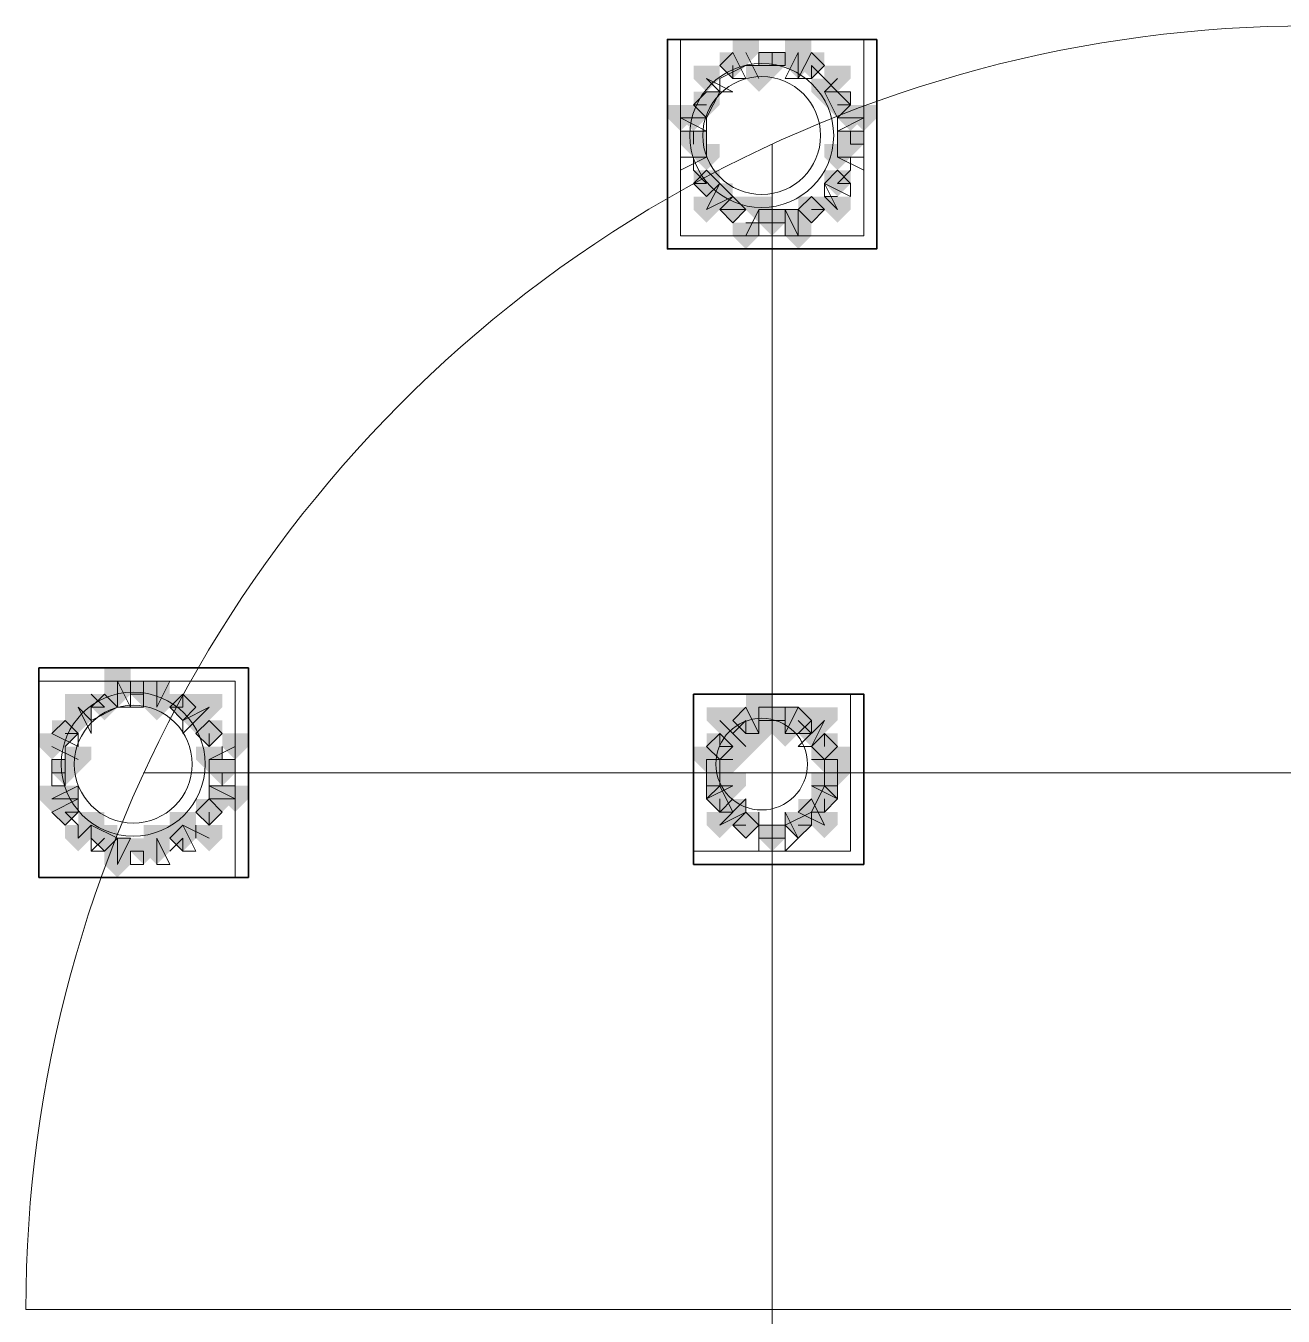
# Model space of a CAD drawing. Header units: millimetres. Extents: x 2315 to 4619, y 1334 to 1897.
# Drawn here: x 4180.04 to 4185.9, y 1541.67 to 1547.68 of the extents above; entities that cross this region are included whole.
import ezdxf

# ---------------------------------------------------------------- set-up
doc = ezdxf.new("R2010")
doc.units = ezdxf.units.MM
for name, color, linetype, true_color in [('PDF_10', 7, 'Continuous', 0x00b85c), ('PDF_AXIS', 7, 'Continuous', 0x00b85c), ('PDF_柱构件', 7, 'Continuous', 0x00b85c), ('PDF_转运站初步方案', 7, 'Continuous', 0x00b85c)]:
    doc.layers.add(name, color=color, linetype=linetype, true_color=true_color)
doc.layers.add('PDF_中心线层', color=1, linetype='Continuous')
doc.layers.add('PDF_粗实线层', color=7, linetype='Continuous')

msp = doc.modelspace()

# ---------------------------------------------------------------- hatches: boundary and pattern name
at = {"layer": 'PDF_10', "transparency": 33554559}
for points in [[(4183.3335, 1547.5601), (4183.2724, 1547.5601), (4183.2724, 1547.499), (4183.3335, 1547.4379), (4183.3945, 1547.499), (4183.3945, 1547.5601)], [(4183.3335, 1547.5601), (4183.2724, 1547.5601), (4183.2724, 1547.499), (4183.3335, 1547.4379), (4183.3945, 1547.499), (4183.3945, 1547.5601)], [(4183.5167, 1547.5601), (4183.4556, 1547.5601), (4183.4556, 1547.499), (4183.5167, 1547.4379), (4183.5778, 1547.499), (4183.5778, 1547.5601)], [(4183.5167, 1547.5601), (4183.4556, 1547.5601), (4183.4556, 1547.499), (4183.5167, 1547.4379), (4183.5778, 1547.499), (4183.5778, 1547.5601)], [(4183.7, 1547.5601), (4183.6389, 1547.5601), (4183.6389, 1547.499), (4183.7, 1547.4379), (4183.761, 1547.499), (4183.761, 1547.5601)], [(4183.7, 1547.5601), (4183.6389, 1547.5601), (4183.6389, 1547.499), (4183.7, 1547.4379), (4183.761, 1547.499), (4183.761, 1547.5601)], [(4183.2113, 1547.3768), (4183.1502, 1547.3768), (4183.1502, 1547.3157), (4183.2113, 1547.2547), (4183.2724, 1547.3157), (4183.2724, 1547.3768)], [(4183.2113, 1547.3768), (4183.1502, 1547.3768), (4183.1502, 1547.3157), (4183.2113, 1547.2547), (4183.2724, 1547.3157), (4183.2724, 1547.3768)], [(4183.8221, 1547.3768), (4183.761, 1547.3768), (4183.761, 1547.3157), (4183.8221, 1547.2547), (4183.8832, 1547.3157), (4183.8832, 1547.3768)], [(4183.8221, 1547.3768), (4183.761, 1547.3768), (4183.761, 1547.3157), (4183.8221, 1547.2547), (4183.8832, 1547.3157), (4183.8832, 1547.3768)], [(4183.1502, 1547.1936), (4183.0891, 1547.1936), (4183.0891, 1547.1325), (4183.1502, 1547.0714), (4183.2113, 1547.1325), (4183.2113, 1547.1936)], [(4183.1502, 1547.1936), (4183.0891, 1547.1936), (4183.0891, 1547.1325), (4183.1502, 1547.0714), (4183.2113, 1547.1325), (4183.2113, 1547.1936)], [(4183.1502, 1547.1936), (4183.0891, 1547.1936), (4183.0891, 1547.1325), (4183.1502, 1547.0714), (4183.2113, 1547.1325), (4183.2113, 1547.1936)], [(4183.8832, 1547.1936), (4183.8221, 1547.1936), (4183.8221, 1547.1325), (4183.8832, 1547.0714), (4183.9443, 1547.1325), (4183.9443, 1547.1936)], [(4183.8832, 1547.1936), (4183.8221, 1547.1936), (4183.8221, 1547.1325), (4183.8832, 1547.0714), (4183.9443, 1547.1325), (4183.9443, 1547.1936)], [(4183.2113, 1547.0103), (4183.1502, 1547.0103), (4183.1502, 1546.9493), (4183.2113, 1546.8882), (4183.2724, 1546.9493), (4183.2724, 1547.0103)], [(4183.2113, 1547.0103), (4183.1502, 1547.0103), (4183.1502, 1546.9493), (4183.2113, 1546.8882), (4183.2724, 1546.9493), (4183.2724, 1547.0103)], [(4183.8221, 1547.0103), (4183.761, 1547.0103), (4183.761, 1546.9493), (4183.8221, 1546.8882), (4183.8832, 1546.9493), (4183.8832, 1547.0103)], [(4183.8221, 1547.0103), (4183.761, 1547.0103), (4183.761, 1546.9493), (4183.8221, 1546.8882), (4183.8832, 1546.9493), (4183.8832, 1547.0103)], [(4183.3335, 1546.8882), (4183.2724, 1546.8882), (4183.2724, 1546.8271), (4183.3335, 1546.766), (4183.3945, 1546.8271), (4183.3945, 1546.8882)], [(4183.3335, 1546.8882), (4183.2724, 1546.8882), (4183.2724, 1546.8271), (4183.3335, 1546.766), (4183.3945, 1546.8271), (4183.3945, 1546.8882)], [(4183.3335, 1546.8882), (4183.2724, 1546.8882), (4183.2724, 1546.8271), (4183.3335, 1546.766), (4183.3945, 1546.8271), (4183.3945, 1546.8882)], [(4183.7, 1546.8882), (4183.6389, 1546.8882), (4183.6389, 1546.8271), (4183.7, 1546.766), (4183.761, 1546.8271), (4183.761, 1546.8882)], [(4183.7, 1546.8882), (4183.6389, 1546.8882), (4183.6389, 1546.8271), (4183.7, 1546.766), (4183.761, 1546.8271), (4183.761, 1546.8882)], [(4183.7, 1546.8882), (4183.6389, 1546.8882), (4183.6389, 1546.8271), (4183.7, 1546.766), (4183.761, 1546.8271), (4183.761, 1546.8882)], [(4183.5167, 1546.8271), (4183.4556, 1546.8271), (4183.4556, 1546.766), (4183.5167, 1546.7049), (4183.5778, 1546.766), (4183.5778, 1546.8271)], [(4183.5167, 1546.8271), (4183.4556, 1546.8271), (4183.4556, 1546.766), (4183.5167, 1546.7049), (4183.5778, 1546.766), (4183.5778, 1546.8271)], [(4183.5167, 1546.8271), (4183.4556, 1546.8271), (4183.4556, 1546.766), (4183.5167, 1546.7049), (4183.5778, 1546.766), (4183.5778, 1546.8271)], [(4180.5848, 1544.6282), (4180.5237, 1544.6282), (4180.5237, 1544.5671), (4180.5848, 1544.506), (4180.6459, 1544.5671), (4180.6459, 1544.6282)], [(4180.5848, 1544.6282), (4180.5237, 1544.6282), (4180.5237, 1544.5671), (4180.5848, 1544.506), (4180.6459, 1544.5671), (4180.6459, 1544.6282)], [(4180.5848, 1544.6282), (4180.5237, 1544.6282), (4180.5237, 1544.5671), (4180.5848, 1544.506), (4180.6459, 1544.5671), (4180.6459, 1544.6282)], [(4180.4016, 1544.5671), (4180.3405, 1544.5671), (4180.3405, 1544.506), (4180.4016, 1544.4449), (4180.4627, 1544.506), (4180.4627, 1544.5671)], [(4180.4016, 1544.5671), (4180.3405, 1544.5671), (4180.3405, 1544.506), (4180.4016, 1544.4449), (4180.4627, 1544.506), (4180.4627, 1544.5671)], [(4180.7681, 1544.5671), (4180.707, 1544.5671), (4180.707, 1544.506), (4180.7681, 1544.4449), (4180.8291, 1544.506), (4180.8291, 1544.5671)], [(4180.7681, 1544.5671), (4180.707, 1544.5671), (4180.707, 1544.506), (4180.7681, 1544.4449), (4180.8291, 1544.506), (4180.8291, 1544.5671)], [(4183.3945, 1544.506), (4183.3335, 1544.506), (4183.3335, 1544.4449), (4183.3945, 1544.3839), (4183.4556, 1544.4449), (4183.4556, 1544.506)], [(4183.3945, 1544.506), (4183.3335, 1544.506), (4183.3335, 1544.4449), (4183.3945, 1544.3839), (4183.4556, 1544.4449), (4183.4556, 1544.506)], [(4183.5167, 1544.506), (4183.4556, 1544.506), (4183.4556, 1544.4449), (4183.5167, 1544.3839), (4183.5778, 1544.4449), (4183.5778, 1544.506)], [(4183.5167, 1544.506), (4183.4556, 1544.506), (4183.4556, 1544.4449), (4183.5167, 1544.3839), (4183.5778, 1544.4449), (4183.5778, 1544.506)], [(4183.6389, 1544.506), (4183.5778, 1544.506), (4183.5778, 1544.4449), (4183.6389, 1544.3839), (4183.7, 1544.4449), (4183.7, 1544.506)], [(4183.6389, 1544.506), (4183.5778, 1544.506), (4183.5778, 1544.4449), (4183.6389, 1544.3839), (4183.7, 1544.4449), (4183.7, 1544.506)], [(4180.2183, 1544.4449), (4180.1572, 1544.4449), (4180.1572, 1544.3839), (4180.2183, 1544.3228), (4180.2794, 1544.3839), (4180.2794, 1544.4449)], [(4180.2183, 1544.4449), (4180.1572, 1544.4449), (4180.1572, 1544.3839), (4180.2183, 1544.3228), (4180.2794, 1544.3839), (4180.2794, 1544.4449)], [(4180.8902, 1544.4449), (4180.8291, 1544.4449), (4180.8291, 1544.3839), (4180.8902, 1544.3228), (4180.9513, 1544.3839), (4180.9513, 1544.4449)], [(4180.8902, 1544.4449), (4180.8291, 1544.4449), (4180.8291, 1544.3839), (4180.8902, 1544.3228), (4180.9513, 1544.3839), (4180.9513, 1544.4449)], [(4180.8902, 1544.4449), (4180.8291, 1544.4449), (4180.8291, 1544.3839), (4180.8902, 1544.3228), (4180.9513, 1544.3839), (4180.9513, 1544.4449)], [(4183.2724, 1544.3839), (4183.2113, 1544.3839), (4183.2113, 1544.3228), (4183.2724, 1544.2617), (4183.3335, 1544.3228), (4183.3335, 1544.3839)], [(4183.2724, 1544.3839), (4183.2113, 1544.3839), (4183.2113, 1544.3228), (4183.2724, 1544.2617), (4183.3335, 1544.3228), (4183.3335, 1544.3839)], [(4183.761, 1544.3839), (4183.7, 1544.3839), (4183.7, 1544.3228), (4183.761, 1544.2617), (4183.8221, 1544.3228), (4183.8221, 1544.3839)], [(4183.761, 1544.3839), (4183.7, 1544.3839), (4183.7, 1544.3228), (4183.761, 1544.2617), (4183.8221, 1544.3228), (4183.8221, 1544.3839)], [(4183.761, 1544.3839), (4183.7, 1544.3839), (4183.7, 1544.3228), (4183.761, 1544.2617), (4183.8221, 1544.3228), (4183.8221, 1544.3839)], [(4180.2183, 1544.2617), (4180.1572, 1544.2617), (4180.1572, 1544.2006), (4180.2183, 1544.1395), (4180.2794, 1544.2006), (4180.2794, 1544.2617)], [(4180.2183, 1544.2617), (4180.1572, 1544.2617), (4180.1572, 1544.2006), (4180.2183, 1544.1395), (4180.2794, 1544.2006), (4180.2794, 1544.2617)], [(4180.9513, 1544.2617), (4180.8902, 1544.2617), (4180.8902, 1544.2006), (4180.9513, 1544.1395), (4181.0124, 1544.2006), (4181.0124, 1544.2617)], [(4180.9513, 1544.2617), (4180.8902, 1544.2617), (4180.8902, 1544.2006), (4180.9513, 1544.1395), (4181.0124, 1544.2006), (4181.0124, 1544.2617)], [(4183.2724, 1544.2617), (4183.2113, 1544.2617), (4183.2113, 1544.2006), (4183.2724, 1544.1395), (4183.3335, 1544.2006), (4183.3335, 1544.2617)], [(4183.2724, 1544.2617), (4183.2113, 1544.2617), (4183.2113, 1544.2006), (4183.2724, 1544.1395), (4183.3335, 1544.2006), (4183.3335, 1544.2617)], [(4183.8221, 1544.2617), (4183.761, 1544.2617), (4183.761, 1544.2006), (4183.8221, 1544.1395), (4183.8832, 1544.2006), (4183.8832, 1544.2617)], [(4183.8221, 1544.2617), (4183.761, 1544.2617), (4183.761, 1544.2006), (4183.8221, 1544.1395), (4183.8832, 1544.2006), (4183.8832, 1544.2617)], [(4183.2724, 1544.1395), (4183.2113, 1544.1395), (4183.2113, 1544.0784), (4183.2724, 1544.0174), (4183.3335, 1544.0784), (4183.3335, 1544.1395)], [(4183.2724, 1544.1395), (4183.2113, 1544.1395), (4183.2113, 1544.0784), (4183.2724, 1544.0174), (4183.3335, 1544.0784), (4183.3335, 1544.1395)], [(4183.761, 1544.1395), (4183.7, 1544.1395), (4183.7, 1544.0784), (4183.761, 1544.0174), (4183.8221, 1544.0784), (4183.8221, 1544.1395)], [(4183.761, 1544.1395), (4183.7, 1544.1395), (4183.7, 1544.0784), (4183.761, 1544.0174), (4183.8221, 1544.0784), (4183.8221, 1544.1395)], [(4180.2183, 1544.0784), (4180.1572, 1544.0784), (4180.1572, 1544.0174), (4180.2183, 1543.9563), (4180.2794, 1544.0174), (4180.2794, 1544.0784)], [(4180.2183, 1544.0784), (4180.1572, 1544.0784), (4180.1572, 1544.0174), (4180.2183, 1543.9563), (4180.2794, 1544.0174), (4180.2794, 1544.0784)], [(4180.8902, 1544.0784), (4180.8291, 1544.0784), (4180.8291, 1544.0174), (4180.8902, 1543.9563), (4180.9513, 1544.0174), (4180.9513, 1544.0784)], [(4180.8902, 1544.0784), (4180.8291, 1544.0784), (4180.8291, 1544.0174), (4180.8902, 1543.9563), (4180.9513, 1544.0174), (4180.9513, 1544.0784)], [(4180.8902, 1544.0784), (4180.8291, 1544.0784), (4180.8291, 1544.0174), (4180.8902, 1543.9563), (4180.9513, 1544.0174), (4180.9513, 1544.0784)], [(4183.3945, 1544.0174), (4183.3335, 1544.0174), (4183.3335, 1543.9563), (4183.3945, 1543.8952), (4183.4556, 1543.9563), (4183.4556, 1544.0174)], [(4183.3945, 1544.0174), (4183.3335, 1544.0174), (4183.3335, 1543.9563), (4183.3945, 1543.8952), (4183.4556, 1543.9563), (4183.4556, 1544.0174)], [(4183.3945, 1544.0174), (4183.3335, 1544.0174), (4183.3335, 1543.9563), (4183.3945, 1543.8952), (4183.4556, 1543.9563), (4183.4556, 1544.0174)], [(4183.6389, 1544.0174), (4183.5778, 1544.0174), (4183.5778, 1543.9563), (4183.6389, 1543.8952), (4183.7, 1543.9563), (4183.7, 1544.0174)], [(4183.6389, 1544.0174), (4183.5778, 1544.0174), (4183.5778, 1543.9563), (4183.6389, 1543.8952), (4183.7, 1543.9563), (4183.7, 1544.0174)], [(4180.4016, 1543.9563), (4180.3405, 1543.9563), (4180.3405, 1543.8952), (4180.4016, 1543.8341), (4180.4627, 1543.8952), (4180.4627, 1543.9563)], [(4180.4016, 1543.9563), (4180.3405, 1543.9563), (4180.3405, 1543.8952), (4180.4016, 1543.8341), (4180.4627, 1543.8952), (4180.4627, 1543.9563)], [(4180.7681, 1543.9563), (4180.707, 1543.9563), (4180.707, 1543.8952), (4180.7681, 1543.8341), (4180.8291, 1543.8952), (4180.8291, 1543.9563)], [(4180.7681, 1543.9563), (4180.707, 1543.9563), (4180.707, 1543.8952), (4180.7681, 1543.8341), (4180.8291, 1543.8952), (4180.8291, 1543.9563)], [(4183.5167, 1543.9563), (4183.4556, 1543.9563), (4183.4556, 1543.8952), (4183.5167, 1543.8341), (4183.5778, 1543.8952), (4183.5778, 1543.9563)], [(4183.5167, 1543.9563), (4183.4556, 1543.9563), (4183.4556, 1543.8952), (4183.5167, 1543.8341), (4183.5778, 1543.8952), (4183.5778, 1543.9563)], [(4180.5848, 1543.8952), (4180.5237, 1543.8952), (4180.5237, 1543.8341), (4180.5848, 1543.773), (4180.6459, 1543.8341), (4180.6459, 1543.8952)], [(4180.5848, 1543.8952), (4180.5237, 1543.8952), (4180.5237, 1543.8341), (4180.5848, 1543.773), (4180.6459, 1543.8341), (4180.6459, 1543.8952)]]:
    msp.add_hatch(color=256, dxfattribs=at).paths.add_polyline_path(points)
at = {"layer": 'PDF_柱构件', "transparency": 33554559}
for points in [[(4183.3945, 1547.6211), (4183.3335, 1547.6211), (4183.3335, 1547.5601), (4183.3945, 1547.499), (4183.4556, 1547.5601), (4183.4556, 1547.6211)], [(4183.6389, 1547.6211), (4183.5778, 1547.6211), (4183.5778, 1547.5601), (4183.6389, 1547.499), (4183.7, 1547.5601), (4183.7, 1547.6211)], [(4183.6389, 1547.5601), (4183.5778, 1547.5601), (4183.5778, 1547.499), (4183.6389, 1547.4379), (4183.7, 1547.499), (4183.7, 1547.5601)], [(4183.2113, 1547.499), (4183.1502, 1547.499), (4183.1502, 1547.4379), (4183.2113, 1547.3768), (4183.2724, 1547.4379), (4183.2724, 1547.499)], [(4183.4556, 1547.499), (4183.3945, 1547.499), (4183.3945, 1547.4379), (4183.4556, 1547.3768), (4183.5167, 1547.4379), (4183.5167, 1547.499)], [(4183.8221, 1547.499), (4183.761, 1547.499), (4183.761, 1547.4379), (4183.8221, 1547.3768), (4183.8832, 1547.4379), (4183.8832, 1547.499)], [(4183.761, 1547.4379), (4183.7, 1547.4379), (4183.7, 1547.3768), (4183.761, 1547.3157), (4183.8221, 1547.3768), (4183.8221, 1547.4379)], [(4183.0891, 1547.3157), (4183.0281, 1547.3157), (4183.0281, 1547.2547), (4183.0891, 1547.1936), (4183.1502, 1547.2547), (4183.1502, 1547.3157)], [(4183.1502, 1547.3157), (4183.0891, 1547.3157), (4183.0891, 1547.2547), (4183.1502, 1547.1936), (4183.2113, 1547.2547), (4183.2113, 1547.3157)], [(4183.8832, 1547.3157), (4183.8221, 1547.3157), (4183.8221, 1547.2547), (4183.8832, 1547.1936), (4183.9443, 1547.2547), (4183.9443, 1547.3157)], [(4183.9443, 1547.3157), (4183.8832, 1547.3157), (4183.8832, 1547.2547), (4183.9443, 1547.1936), (4184.0054, 1547.2547), (4184.0054, 1547.3157)], [(4183.2113, 1547.1325), (4183.1502, 1547.1325), (4183.1502, 1547.0714), (4183.2113, 1547.0103), (4183.2724, 1547.0714), (4183.2724, 1547.1325)], [(4183.8221, 1547.1325), (4183.761, 1547.1325), (4183.761, 1547.0714), (4183.8221, 1547.0103), (4183.8832, 1547.0714), (4183.8832, 1547.1325)], [(4183.2724, 1546.9493), (4183.2113, 1546.9493), (4183.2113, 1546.8882), (4183.2724, 1546.8271), (4183.3335, 1546.8882), (4183.3335, 1546.9493)], [(4183.2113, 1546.8882), (4183.1502, 1546.8882), (4183.1502, 1546.8271), (4183.2113, 1546.766), (4183.2724, 1546.8271), (4183.2724, 1546.8882)], [(4183.4556, 1546.8882), (4183.3945, 1546.8882), (4183.3945, 1546.8271), (4183.4556, 1546.766), (4183.5167, 1546.8271), (4183.5167, 1546.8882)], [(4183.8221, 1546.8882), (4183.761, 1546.8882), (4183.761, 1546.8271), (4183.8221, 1546.766), (4183.8832, 1546.8271), (4183.8832, 1546.8882)], [(4183.6389, 1546.8271), (4183.5778, 1546.8271), (4183.5778, 1546.766), (4183.6389, 1546.7049), (4183.7, 1546.766), (4183.7, 1546.8271)], [(4183.3945, 1546.766), (4183.3335, 1546.766), (4183.3335, 1546.7049), (4183.3945, 1546.6439), (4183.4556, 1546.7049), (4183.4556, 1546.766)], [(4183.6389, 1546.766), (4183.5778, 1546.766), (4183.5778, 1546.7049), (4183.6389, 1546.6439), (4183.7, 1546.7049), (4183.7, 1546.766)], [(4180.4627, 1544.6893), (4180.4016, 1544.6893), (4180.4016, 1544.6282), (4180.4627, 1544.5671), (4180.5237, 1544.6282), (4180.5237, 1544.6893)], [(4180.4627, 1544.6282), (4180.4016, 1544.6282), (4180.4016, 1544.5671), (4180.4627, 1544.506), (4180.5237, 1544.5671), (4180.5237, 1544.6282)], [(4180.6459, 1544.6282), (4180.5848, 1544.6282), (4180.5848, 1544.5671), (4180.6459, 1544.506), (4180.707, 1544.5671), (4180.707, 1544.6282)], [(4180.2794, 1544.5671), (4180.2183, 1544.5671), (4180.2183, 1544.506), (4180.2794, 1544.4449), (4180.3405, 1544.506), (4180.3405, 1544.5671)], [(4180.6459, 1544.5671), (4180.5848, 1544.5671), (4180.5848, 1544.506), (4180.6459, 1544.4449), (4180.707, 1544.506), (4180.707, 1544.5671)], [(4180.8902, 1544.5671), (4180.8291, 1544.5671), (4180.8291, 1544.506), (4180.8902, 1544.4449), (4180.9513, 1544.506), (4180.9513, 1544.5671)], [(4183.4556, 1544.5671), (4183.3945, 1544.5671), (4183.3945, 1544.506), (4183.4556, 1544.4449), (4183.5167, 1544.506), (4183.5167, 1544.5671)], [(4180.2794, 1544.506), (4180.2183, 1544.506), (4180.2183, 1544.4449), (4180.2794, 1544.3839), (4180.3405, 1544.4449), (4180.3405, 1544.506)], [(4180.8291, 1544.506), (4180.7681, 1544.506), (4180.7681, 1544.4449), (4180.8291, 1544.3839), (4180.8902, 1544.4449), (4180.8902, 1544.506)], [(4183.2724, 1544.506), (4183.2113, 1544.506), (4183.2113, 1544.4449), (4183.2724, 1544.3839), (4183.3335, 1544.4449), (4183.3335, 1544.506)], [(4183.4556, 1544.506), (4183.3945, 1544.506), (4183.3945, 1544.4449), (4183.4556, 1544.3839), (4183.5167, 1544.4449), (4183.5167, 1544.506)], [(4183.5778, 1544.506), (4183.5167, 1544.506), (4183.5167, 1544.4449), (4183.5778, 1544.3839), (4183.6389, 1544.4449), (4183.6389, 1544.506)], [(4183.761, 1544.506), (4183.7, 1544.506), (4183.7, 1544.4449), (4183.761, 1544.3839), (4183.8221, 1544.4449), (4183.8221, 1544.506)], [(4183.3335, 1544.4449), (4183.2724, 1544.4449), (4183.2724, 1544.3839), (4183.3335, 1544.3228), (4183.3945, 1544.3839), (4183.3945, 1544.4449)], [(4183.4556, 1544.4449), (4183.3945, 1544.4449), (4183.3945, 1544.3839), (4183.4556, 1544.3228), (4183.5167, 1544.3839), (4183.5167, 1544.4449)], [(4183.5778, 1544.4449), (4183.5167, 1544.4449), (4183.5167, 1544.3839), (4183.5778, 1544.3228), (4183.6389, 1544.3839), (4183.6389, 1544.4449)], [(4183.7, 1544.4449), (4183.6389, 1544.4449), (4183.6389, 1544.3839), (4183.7, 1544.3228), (4183.761, 1544.3839), (4183.761, 1544.4449)], [(4180.1572, 1544.3839), (4180.0962, 1544.3839), (4180.0962, 1544.3228), (4180.1572, 1544.2617), (4180.2183, 1544.3228), (4180.2183, 1544.3839)], [(4181.0124, 1544.3839), (4180.9513, 1544.3839), (4180.9513, 1544.3228), (4181.0124, 1544.2617), (4181.0735, 1544.3228), (4181.0735, 1544.3839)], [(4183.3945, 1544.3839), (4183.3335, 1544.3839), (4183.3335, 1544.3228), (4183.3945, 1544.2617), (4183.4556, 1544.3228), (4183.4556, 1544.3839)], [(4180.2794, 1544.3228), (4180.2183, 1544.3228), (4180.2183, 1544.2617), (4180.2794, 1544.2006), (4180.3405, 1544.2617), (4180.3405, 1544.3228)], [(4180.8902, 1544.3228), (4180.8291, 1544.3228), (4180.8291, 1544.2617), (4180.8902, 1544.2006), (4180.9513, 1544.2617), (4180.9513, 1544.3228)], [(4183.2113, 1544.3228), (4183.1502, 1544.3228), (4183.1502, 1544.2617), (4183.2113, 1544.2006), (4183.2724, 1544.2617), (4183.2724, 1544.3228)], [(4183.2724, 1544.3228), (4183.2113, 1544.3228), (4183.2113, 1544.2617), (4183.2724, 1544.2006), (4183.3335, 1544.2617), (4183.3335, 1544.3228)], [(4183.3335, 1544.3228), (4183.2724, 1544.3228), (4183.2724, 1544.2617), (4183.3335, 1544.2006), (4183.3945, 1544.2617), (4183.3945, 1544.3228)], [(4183.761, 1544.3228), (4183.7, 1544.3228), (4183.7, 1544.2617), (4183.761, 1544.2006), (4183.8221, 1544.2617), (4183.8221, 1544.3228)], [(4183.8221, 1544.3228), (4183.761, 1544.3228), (4183.761, 1544.2617), (4183.8221, 1544.2006), (4183.8832, 1544.2617), (4183.8832, 1544.3228)], [(4183.2724, 1544.2006), (4183.2113, 1544.2006), (4183.2113, 1544.1395), (4183.2724, 1544.0784), (4183.3335, 1544.1395), (4183.3335, 1544.2006)], [(4183.3335, 1544.2006), (4183.2724, 1544.2006), (4183.2724, 1544.1395), (4183.3335, 1544.0784), (4183.3945, 1544.1395), (4183.3945, 1544.2006)], [(4183.761, 1544.2006), (4183.7, 1544.2006), (4183.7, 1544.1395), (4183.761, 1544.0784), (4183.8221, 1544.1395), (4183.8221, 1544.2006)], [(4180.1572, 1544.1395), (4180.0962, 1544.1395), (4180.0962, 1544.0784), (4180.1572, 1544.0174), (4180.2183, 1544.0784), (4180.2183, 1544.1395)], [(4180.2183, 1544.1395), (4180.1572, 1544.1395), (4180.1572, 1544.0784), (4180.2183, 1544.0174), (4180.2794, 1544.0784), (4180.2794, 1544.1395)], [(4180.9513, 1544.1395), (4180.8902, 1544.1395), (4180.8902, 1544.0784), (4180.9513, 1544.0174), (4181.0124, 1544.0784), (4181.0124, 1544.1395)], [(4181.0124, 1544.1395), (4180.9513, 1544.1395), (4180.9513, 1544.0784), (4181.0124, 1544.0174), (4181.0735, 1544.0784), (4181.0735, 1544.1395)], [(4183.3335, 1544.0784), (4183.2724, 1544.0784), (4183.2724, 1544.0174), (4183.3335, 1543.9563), (4183.3945, 1544.0174), (4183.3945, 1544.0784)], [(4183.7, 1544.0784), (4183.6389, 1544.0784), (4183.6389, 1544.0174), (4183.7, 1543.9563), (4183.761, 1544.0174), (4183.761, 1544.0784)], [(4180.3405, 1544.0174), (4180.2794, 1544.0174), (4180.2794, 1543.9563), (4180.3405, 1543.8952), (4180.4016, 1543.9563), (4180.4016, 1544.0174)], [(4180.7681, 1544.0174), (4180.707, 1544.0174), (4180.707, 1543.9563), (4180.7681, 1543.8952), (4180.8291, 1543.9563), (4180.8291, 1544.0174)], [(4183.2724, 1544.0174), (4183.2113, 1544.0174), (4183.2113, 1543.9563), (4183.2724, 1543.8952), (4183.3335, 1543.9563), (4183.3335, 1544.0174)], [(4183.761, 1544.0174), (4183.7, 1544.0174), (4183.7, 1543.9563), (4183.761, 1543.8952), (4183.8221, 1543.9563), (4183.8221, 1544.0174)], [(4180.2794, 1543.9563), (4180.2183, 1543.9563), (4180.2183, 1543.8952), (4180.2794, 1543.8341), (4180.3405, 1543.8952), (4180.3405, 1543.9563)], [(4180.6459, 1543.9563), (4180.5848, 1543.9563), (4180.5848, 1543.8952), (4180.6459, 1543.8341), (4180.707, 1543.8952), (4180.707, 1543.9563)], [(4180.8902, 1543.9563), (4180.8291, 1543.9563), (4180.8291, 1543.8952), (4180.8902, 1543.8341), (4180.9513, 1543.8952), (4180.9513, 1543.9563)], [(4180.4627, 1543.8952), (4180.4016, 1543.8952), (4180.4016, 1543.8341), (4180.4627, 1543.773), (4180.5237, 1543.8341), (4180.5237, 1543.8952)], [(4180.6459, 1543.8952), (4180.5848, 1543.8952), (4180.5848, 1543.8341), (4180.6459, 1543.773), (4180.707, 1543.8341), (4180.707, 1543.8952)], [(4180.4627, 1543.8341), (4180.4016, 1543.8341), (4180.4016, 1543.773), (4180.4627, 1543.712), (4180.5237, 1543.773), (4180.5237, 1543.8341)]]:
    msp.add_hatch(color=256, dxfattribs=at).paths.add_polyline_path(points)
at = {"layer": 'PDF_转运站初步方案', "transparency": 33554559}
for points in [[(4183.3335, 1547.5601), (4183.2724, 1547.5601), (4183.2724, 1547.499), (4183.3335, 1547.4379), (4183.3945, 1547.499), (4183.3945, 1547.5601)], [(4183.3335, 1547.5601), (4183.2724, 1547.5601), (4183.2724, 1547.499), (4183.3335, 1547.4379), (4183.3945, 1547.499), (4183.3945, 1547.5601)], [(4183.5167, 1547.5601), (4183.4556, 1547.5601), (4183.4556, 1547.499), (4183.5167, 1547.4379), (4183.5778, 1547.499), (4183.5778, 1547.5601)], [(4183.5167, 1547.5601), (4183.4556, 1547.5601), (4183.4556, 1547.499), (4183.5167, 1547.4379), (4183.5778, 1547.499), (4183.5778, 1547.5601)], [(4183.7, 1547.5601), (4183.6389, 1547.5601), (4183.6389, 1547.499), (4183.7, 1547.4379), (4183.761, 1547.499), (4183.761, 1547.5601)], [(4183.7, 1547.5601), (4183.6389, 1547.5601), (4183.6389, 1547.499), (4183.7, 1547.4379), (4183.761, 1547.499), (4183.761, 1547.5601)], [(4183.2113, 1547.3768), (4183.1502, 1547.3768), (4183.1502, 1547.3157), (4183.2113, 1547.2547), (4183.2724, 1547.3157), (4183.2724, 1547.3768)], [(4183.2113, 1547.3768), (4183.1502, 1547.3768), (4183.1502, 1547.3157), (4183.2113, 1547.2547), (4183.2724, 1547.3157), (4183.2724, 1547.3768)], [(4183.8221, 1547.3768), (4183.761, 1547.3768), (4183.761, 1547.3157), (4183.8221, 1547.2547), (4183.8832, 1547.3157), (4183.8832, 1547.3768)], [(4183.8221, 1547.3768), (4183.761, 1547.3768), (4183.761, 1547.3157), (4183.8221, 1547.2547), (4183.8832, 1547.3157), (4183.8832, 1547.3768)], [(4183.1502, 1547.1936), (4183.0891, 1547.1936), (4183.0891, 1547.1325), (4183.1502, 1547.0714), (4183.2113, 1547.1325), (4183.2113, 1547.1936)], [(4183.1502, 1547.1936), (4183.0891, 1547.1936), (4183.0891, 1547.1325), (4183.1502, 1547.0714), (4183.2113, 1547.1325), (4183.2113, 1547.1936)], [(4183.8832, 1547.1936), (4183.8221, 1547.1936), (4183.8221, 1547.1325), (4183.8832, 1547.0714), (4183.9443, 1547.1325), (4183.9443, 1547.1936)], [(4183.8832, 1547.1936), (4183.8221, 1547.1936), (4183.8221, 1547.1325), (4183.8832, 1547.0714), (4183.9443, 1547.1325), (4183.9443, 1547.1936)], [(4183.2113, 1547.0103), (4183.1502, 1547.0103), (4183.1502, 1546.9493), (4183.2113, 1546.8882), (4183.2724, 1546.9493), (4183.2724, 1547.0103)], [(4183.2113, 1547.0103), (4183.1502, 1547.0103), (4183.1502, 1546.9493), (4183.2113, 1546.8882), (4183.2724, 1546.9493), (4183.2724, 1547.0103)], [(4183.8221, 1547.0103), (4183.761, 1547.0103), (4183.761, 1546.9493), (4183.8221, 1546.8882), (4183.8832, 1546.9493), (4183.8832, 1547.0103)], [(4183.8221, 1547.0103), (4183.761, 1547.0103), (4183.761, 1546.9493), (4183.8221, 1546.8882), (4183.8832, 1546.9493), (4183.8832, 1547.0103)], [(4183.3335, 1546.8882), (4183.2724, 1546.8882), (4183.2724, 1546.8271), (4183.3335, 1546.766), (4183.3945, 1546.8271), (4183.3945, 1546.8882)], [(4183.3335, 1546.8882), (4183.2724, 1546.8882), (4183.2724, 1546.8271), (4183.3335, 1546.766), (4183.3945, 1546.8271), (4183.3945, 1546.8882)], [(4183.7, 1546.8882), (4183.6389, 1546.8882), (4183.6389, 1546.8271), (4183.7, 1546.766), (4183.761, 1546.8271), (4183.761, 1546.8882)], [(4183.7, 1546.8882), (4183.6389, 1546.8882), (4183.6389, 1546.8271), (4183.7, 1546.766), (4183.761, 1546.8271), (4183.761, 1546.8882)], [(4183.5167, 1546.8271), (4183.4556, 1546.8271), (4183.4556, 1546.766), (4183.5167, 1546.7049), (4183.5778, 1546.766), (4183.5778, 1546.8271)], [(4183.5167, 1546.8271), (4183.4556, 1546.8271), (4183.4556, 1546.766), (4183.5167, 1546.7049), (4183.5778, 1546.766), (4183.5778, 1546.8271)], [(4180.5848, 1544.6282), (4180.5237, 1544.6282), (4180.5237, 1544.5671), (4180.5848, 1544.506), (4180.6459, 1544.5671), (4180.6459, 1544.6282)], [(4180.5848, 1544.6282), (4180.5237, 1544.6282), (4180.5237, 1544.5671), (4180.5848, 1544.506), (4180.6459, 1544.5671), (4180.6459, 1544.6282)], [(4180.4016, 1544.5671), (4180.3405, 1544.5671), (4180.3405, 1544.506), (4180.4016, 1544.4449), (4180.4627, 1544.506), (4180.4627, 1544.5671)], [(4180.4016, 1544.5671), (4180.3405, 1544.5671), (4180.3405, 1544.506), (4180.4016, 1544.4449), (4180.4627, 1544.506), (4180.4627, 1544.5671)], [(4180.7681, 1544.5671), (4180.707, 1544.5671), (4180.707, 1544.506), (4180.7681, 1544.4449), (4180.8291, 1544.506), (4180.8291, 1544.5671)], [(4180.7681, 1544.5671), (4180.707, 1544.5671), (4180.707, 1544.506), (4180.7681, 1544.4449), (4180.8291, 1544.506), (4180.8291, 1544.5671)], [(4183.3945, 1544.506), (4183.3335, 1544.506), (4183.3335, 1544.4449), (4183.3945, 1544.3839), (4183.4556, 1544.4449), (4183.4556, 1544.506)], [(4183.3945, 1544.506), (4183.3335, 1544.506), (4183.3335, 1544.4449), (4183.3945, 1544.3839), (4183.4556, 1544.4449), (4183.4556, 1544.506)], [(4183.5167, 1544.506), (4183.4556, 1544.506), (4183.4556, 1544.4449), (4183.5167, 1544.3839), (4183.5778, 1544.4449), (4183.5778, 1544.506)], [(4183.5167, 1544.506), (4183.4556, 1544.506), (4183.4556, 1544.4449), (4183.5167, 1544.3839), (4183.5778, 1544.4449), (4183.5778, 1544.506)], [(4183.6389, 1544.506), (4183.5778, 1544.506), (4183.5778, 1544.4449), (4183.6389, 1544.3839), (4183.7, 1544.4449), (4183.7, 1544.506)], [(4183.6389, 1544.506), (4183.5778, 1544.506), (4183.5778, 1544.4449), (4183.6389, 1544.3839), (4183.7, 1544.4449), (4183.7, 1544.506)], [(4180.2183, 1544.4449), (4180.1572, 1544.4449), (4180.1572, 1544.3839), (4180.2183, 1544.3228), (4180.2794, 1544.3839), (4180.2794, 1544.4449)], [(4180.2183, 1544.4449), (4180.1572, 1544.4449), (4180.1572, 1544.3839), (4180.2183, 1544.3228), (4180.2794, 1544.3839), (4180.2794, 1544.4449)], [(4180.8902, 1544.4449), (4180.8291, 1544.4449), (4180.8291, 1544.3839), (4180.8902, 1544.3228), (4180.9513, 1544.3839), (4180.9513, 1544.4449)], [(4180.8902, 1544.4449), (4180.8291, 1544.4449), (4180.8291, 1544.3839), (4180.8902, 1544.3228), (4180.9513, 1544.3839), (4180.9513, 1544.4449)], [(4183.2724, 1544.3839), (4183.2113, 1544.3839), (4183.2113, 1544.3228), (4183.2724, 1544.2617), (4183.3335, 1544.3228), (4183.3335, 1544.3839)], [(4183.2724, 1544.3839), (4183.2113, 1544.3839), (4183.2113, 1544.3228), (4183.2724, 1544.2617), (4183.3335, 1544.3228), (4183.3335, 1544.3839)], [(4183.761, 1544.3839), (4183.7, 1544.3839), (4183.7, 1544.3228), (4183.761, 1544.2617), (4183.8221, 1544.3228), (4183.8221, 1544.3839)], [(4183.761, 1544.3839), (4183.7, 1544.3839), (4183.7, 1544.3228), (4183.761, 1544.2617), (4183.8221, 1544.3228), (4183.8221, 1544.3839)], [(4180.2183, 1544.2617), (4180.1572, 1544.2617), (4180.1572, 1544.2006), (4180.2183, 1544.1395), (4180.2794, 1544.2006), (4180.2794, 1544.2617)], [(4180.2183, 1544.2617), (4180.1572, 1544.2617), (4180.1572, 1544.2006), (4180.2183, 1544.1395), (4180.2794, 1544.2006), (4180.2794, 1544.2617)], [(4180.9513, 1544.2617), (4180.8902, 1544.2617), (4180.8902, 1544.2006), (4180.9513, 1544.1395), (4181.0124, 1544.2006), (4181.0124, 1544.2617)], [(4180.9513, 1544.2617), (4180.8902, 1544.2617), (4180.8902, 1544.2006), (4180.9513, 1544.1395), (4181.0124, 1544.2006), (4181.0124, 1544.2617)], [(4183.2724, 1544.2617), (4183.2113, 1544.2617), (4183.2113, 1544.2006), (4183.2724, 1544.1395), (4183.3335, 1544.2006), (4183.3335, 1544.2617)], [(4183.2724, 1544.2617), (4183.2113, 1544.2617), (4183.2113, 1544.2006), (4183.2724, 1544.1395), (4183.3335, 1544.2006), (4183.3335, 1544.2617)], [(4183.8221, 1544.2617), (4183.761, 1544.2617), (4183.761, 1544.2006), (4183.8221, 1544.1395), (4183.8832, 1544.2006), (4183.8832, 1544.2617)], [(4183.8221, 1544.2617), (4183.761, 1544.2617), (4183.761, 1544.2006), (4183.8221, 1544.1395), (4183.8832, 1544.2006), (4183.8832, 1544.2617)], [(4183.2724, 1544.1395), (4183.2113, 1544.1395), (4183.2113, 1544.0784), (4183.2724, 1544.0174), (4183.3335, 1544.0784), (4183.3335, 1544.1395)], [(4183.2724, 1544.1395), (4183.2113, 1544.1395), (4183.2113, 1544.0784), (4183.2724, 1544.0174), (4183.3335, 1544.0784), (4183.3335, 1544.1395)], [(4183.761, 1544.1395), (4183.7, 1544.1395), (4183.7, 1544.0784), (4183.761, 1544.0174), (4183.8221, 1544.0784), (4183.8221, 1544.1395)], [(4183.761, 1544.1395), (4183.7, 1544.1395), (4183.7, 1544.0784), (4183.761, 1544.0174), (4183.8221, 1544.0784), (4183.8221, 1544.1395)], [(4180.2183, 1544.0784), (4180.1572, 1544.0784), (4180.1572, 1544.0174), (4180.2183, 1543.9563), (4180.2794, 1544.0174), (4180.2794, 1544.0784)], [(4180.2183, 1544.0784), (4180.1572, 1544.0784), (4180.1572, 1544.0174), (4180.2183, 1543.9563), (4180.2794, 1544.0174), (4180.2794, 1544.0784)], [(4180.8902, 1544.0784), (4180.8291, 1544.0784), (4180.8291, 1544.0174), (4180.8902, 1543.9563), (4180.9513, 1544.0174), (4180.9513, 1544.0784)], [(4180.8902, 1544.0784), (4180.8291, 1544.0784), (4180.8291, 1544.0174), (4180.8902, 1543.9563), (4180.9513, 1544.0174), (4180.9513, 1544.0784)], [(4183.3945, 1544.0174), (4183.3335, 1544.0174), (4183.3335, 1543.9563), (4183.3945, 1543.8952), (4183.4556, 1543.9563), (4183.4556, 1544.0174)], [(4183.3945, 1544.0174), (4183.3335, 1544.0174), (4183.3335, 1543.9563), (4183.3945, 1543.8952), (4183.4556, 1543.9563), (4183.4556, 1544.0174)], [(4183.6389, 1544.0174), (4183.5778, 1544.0174), (4183.5778, 1543.9563), (4183.6389, 1543.8952), (4183.7, 1543.9563), (4183.7, 1544.0174)], [(4183.6389, 1544.0174), (4183.5778, 1544.0174), (4183.5778, 1543.9563), (4183.6389, 1543.8952), (4183.7, 1543.9563), (4183.7, 1544.0174)], [(4180.4016, 1543.9563), (4180.3405, 1543.9563), (4180.3405, 1543.8952), (4180.4016, 1543.8341), (4180.4627, 1543.8952), (4180.4627, 1543.9563)], [(4180.4016, 1543.9563), (4180.3405, 1543.9563), (4180.3405, 1543.8952), (4180.4016, 1543.8341), (4180.4627, 1543.8952), (4180.4627, 1543.9563)], [(4180.7681, 1543.9563), (4180.707, 1543.9563), (4180.707, 1543.8952), (4180.7681, 1543.8341), (4180.8291, 1543.8952), (4180.8291, 1543.9563)], [(4180.7681, 1543.9563), (4180.707, 1543.9563), (4180.707, 1543.8952), (4180.7681, 1543.8341), (4180.8291, 1543.8952), (4180.8291, 1543.9563)], [(4183.5167, 1543.9563), (4183.4556, 1543.9563), (4183.4556, 1543.8952), (4183.5167, 1543.8341), (4183.5778, 1543.8952), (4183.5778, 1543.9563)], [(4183.5167, 1543.9563), (4183.4556, 1543.9563), (4183.4556, 1543.8952), (4183.5167, 1543.8341), (4183.5778, 1543.8952), (4183.5778, 1543.9563)], [(4180.5848, 1543.8952), (4180.5237, 1543.8952), (4180.5237, 1543.8341), (4180.5848, 1543.773), (4180.6459, 1543.8341), (4180.6459, 1543.8952)], [(4180.5848, 1543.8952), (4180.5237, 1543.8952), (4180.5237, 1543.8341), (4180.5848, 1543.773), (4180.6459, 1543.8341), (4180.6459, 1543.8952)]]:
    msp.add_hatch(color=256, dxfattribs=at).paths.add_polyline_path(points)

# ---------------------------------------------------------------- linework, layer by layer
at = {"layer": 'PDF_10', "lineweight": 18}
for points in [[(4183.5167, 1547.499), (4183.5167, 1547.5601)], [(4183.3945, 1547.499), (4183.2724, 1547.4379)], [(4183.3335, 1547.4379), (4183.3335, 1547.499)], [(4183.5778, 1547.499), (4183.4556, 1547.499)], [(4183.761, 1547.4379), (4183.7, 1547.499), (4183.7, 1547.4379)], [(4183.2113, 1547.3768), (4183.1502, 1547.3157), (4183.2113, 1547.3157)], [(4183.8221, 1547.3157), (4183.8832, 1547.3157), (4183.8221, 1547.3768)], [(4183.1502, 1547.1936), (4183.1502, 1547.1325)], [(4183.9443, 1547.1325), (4183.8832, 1547.1325), (4183.8832, 1547.1936)], [(4183.1502, 1547.0103), (4183.2113, 1546.9493), (4183.1502, 1546.9493)], [(4183.8832, 1546.9493), (4183.8221, 1546.9493), (4183.8832, 1547.0103)], [(4183.2724, 1546.8271), (4183.3945, 1546.8271)], [(4183.7, 1546.8271), (4183.761, 1546.8271)], [(4183.4556, 1546.766), (4183.5778, 1546.766)], [(4180.3405, 1544.506), (4180.4016, 1544.506), (4180.3405, 1544.5671)], [(4180.5237, 1544.5671), (4180.5848, 1544.5671)], [(4180.707, 1544.506), (4180.7681, 1544.506), (4180.7681, 1544.5671)], [(4183.5167, 1544.4449), (4183.5167, 1544.506)], [(4183.3335, 1544.3839), (4183.3945, 1544.4449), (4183.3945, 1544.3839)], [(4183.4556, 1544.4449), (4183.5778, 1544.4449)], [(4183.6389, 1544.4449), (4183.7, 1544.3839)], [(4183.6389, 1544.3839), (4183.7, 1544.4449)], [(4180.2183, 1544.3228), (4180.2794, 1544.3839), (4180.2183, 1544.3839)], [(4180.8902, 1544.3839), (4180.8902, 1544.3228)], [(4183.3335, 1544.3228), (4183.2724, 1544.3228), (4183.2724, 1544.3839)], [(4183.761, 1544.3839), (4183.761, 1544.3228)], [(4180.2183, 1544.1395), (4180.2183, 1544.2006), (4180.1572, 1544.2006)], [(4180.8902, 1544.2006), (4180.9513, 1544.2006), (4180.9513, 1544.1395)], [(4183.2724, 1544.1395), (4183.2724, 1544.2006), (4183.2113, 1544.2006)], [(4183.761, 1544.2006), (4183.8221, 1544.2006), (4183.8221, 1544.1395)], [(4183.3335, 1544.0784), (4183.2724, 1544.0174), (4183.2724, 1544.0784)], [(4183.761, 1544.0174), (4183.761, 1544.0784), (4183.761, 1544.0174)], [(4180.2794, 1543.9563), (4180.2183, 1544.0174), (4180.2794, 1544.0174)], [(4180.8902, 1544.0174), (4180.8902, 1543.9563)], [(4183.3945, 1543.9563), (4183.3335, 1543.9563)], [(4183.5167, 1543.9563), (4183.5167, 1543.8952)], [(4183.7, 1543.9563), (4183.6389, 1543.9563), (4183.7, 1543.9563)], [(4180.4016, 1543.8341), (4180.3405, 1543.8952)], [(4180.4016, 1543.8952), (4180.3405, 1543.8341)], [(4180.7681, 1543.8341), (4180.7681, 1543.8952), (4180.707, 1543.8341)], [(4183.5778, 1543.8952), (4183.4556, 1543.8952)], [(4180.5848, 1543.773), (4180.5848, 1543.8341), (4180.5237, 1543.8341)]]:
    msp.add_lwpolyline(points, dxfattribs=at)
at = {"layer": 'PDF_AXIS', "lineweight": 18}
for points in [[(4183.9443, 1547.6211), (4183.9443, 1546.7049), (4183.0891, 1546.7049), (4183.0891, 1547.6211)], [(4180.0962, 1544.6282), (4180.0962, 1543.712), (4181.0124, 1543.712), (4181.0124, 1544.6282)], [(4183.1502, 1544.5671), (4183.1502, 1543.8341), (4183.8832, 1543.8341), (4183.8832, 1544.5671)]]:
    msp.add_lwpolyline(points, close=True, dxfattribs=at)
at = {"layer": 'PDF_中心线层', "color": 112, "lineweight": 18, "true_color": 0x00b85c}
for points in [[(4183.5167, 1547.1325), (4183.5167, 1536.2601)], [(4191.4573, 1544.2006), (4180.5848, 1544.2006)], [(4180.0351, 1541.6963), (4192.007, 1541.6963), (4180.0351, 1541.6963)]]:
    msp.add_lwpolyline(points, dxfattribs=at)
msp.add_arc((4186.0289, 1541.6905), 5.9938, 60.13055, 179.94514, dxfattribs=at)
at = {"layer": 'PDF_柱构件', "lineweight": 18}
for points in [[(4183.3945, 1547.4379), (4183.3335, 1547.4379), (4183.2724, 1547.499), (4183.3335, 1547.5601)], [(4183.3945, 1547.5601), (4183.4556, 1547.4379)], [(4183.5778, 1547.499), (4183.4556, 1547.499), (4183.4556, 1547.5601), (4183.5778, 1547.5601)], [(4183.6389, 1547.5601), (4183.6389, 1547.4379), (4183.5778, 1547.4379)], [(4183.7, 1547.4379), (4183.6389, 1547.4379), (4183.7, 1547.5601), (4183.761, 1547.499)], [(4183.2113, 1547.4379), (4183.3335, 1547.3768), (4183.2724, 1547.3768)], [(4183.8221, 1547.4379), (4183.761, 1547.3768)], [(4183.2724, 1547.3768), (4183.2113, 1547.2547), (4183.1502, 1547.3157), (4183.2113, 1547.3768)], [(4183.8221, 1547.2547), (4183.761, 1547.3768), (4183.8832, 1547.3768), (4183.8832, 1547.3157)], [(4183.0891, 1547.2547), (4183.2113, 1547.2547), (4183.2113, 1547.1936)], [(4183.9443, 1547.2547), (4183.8221, 1547.1936), (4183.8221, 1547.2547)], [(4183.2113, 1547.1936), (4183.2113, 1547.0714), (4183.0891, 1547.0714), (4183.0891, 1547.1936)], [(4183.8221, 1547.0714), (4183.8221, 1547.1936), (4183.9443, 1547.1936), (4183.9443, 1547.0714)], [(4183.0891, 1547.0714), (4183.2113, 1547.0714), (4183.0891, 1547.0103)], [(4183.9443, 1547.0103), (4183.8221, 1547.0714), (4183.9443, 1547.0714)], [(4183.2113, 1547.0103), (4183.2724, 1546.9493), (4183.2113, 1546.8882), (4183.1502, 1546.9493)], [(4183.761, 1546.9493), (4183.8221, 1547.0103), (4183.8832, 1546.9493), (4183.8832, 1546.8882)], [(4183.2113, 1546.8271), (4183.2724, 1546.9493), (4183.3335, 1546.8882)], [(4183.8221, 1546.8271), (4183.761, 1546.8882), (4183.761, 1546.9493)], [(4183.3335, 1546.8882), (4183.3945, 1546.8271), (4183.3335, 1546.766), (4183.2724, 1546.8271)], [(4183.6389, 1546.8271), (4183.7, 1546.8882), (4183.761, 1546.8271), (4183.7, 1546.766)], [(4183.3945, 1546.7049), (4183.4556, 1546.8271)], [(4183.4556, 1546.8271), (4183.5778, 1546.8271), (4183.5778, 1546.7049), (4183.4556, 1546.7049)], [(4183.6389, 1546.7049), (4183.5778, 1546.8271), (4183.6389, 1546.8271)], [(4180.4627, 1544.6282), (4180.4627, 1544.506), (4180.5237, 1544.506)], [(4180.5237, 1544.506), (4180.5848, 1544.506), (4180.5848, 1544.6282), (4180.5237, 1544.6282)], [(4180.6459, 1544.6282), (4180.6459, 1544.506), (4180.707, 1544.6282)], [(4180.3405, 1544.4449), (4180.4627, 1544.506), (4180.4016, 1544.5671), (4180.3405, 1544.506)], [(4180.707, 1544.506), (4180.7681, 1544.4449), (4180.8291, 1544.506), (4180.7681, 1544.5671)], [(4180.2794, 1544.506), (4180.3405, 1544.3839), (4180.3405, 1544.4449)], [(4180.8902, 1544.506), (4180.7681, 1544.4449), (4180.7681, 1544.3839)], [(4183.3945, 1544.3839), (4183.4556, 1544.3839), (4183.3945, 1544.506), (4183.3335, 1544.4449)], [(4183.4556, 1544.506), (4183.4556, 1544.3839)], [(4183.4556, 1544.4449), (4183.5778, 1544.4449), (4183.5778, 1544.506), (4183.4556, 1544.506)], [(4183.5778, 1544.506), (4183.5778, 1544.3839), (4183.6389, 1544.506)], [(4183.5778, 1544.3839), (4183.7, 1544.3839), (4183.7, 1544.4449), (4183.6389, 1544.506)], [(4180.2794, 1544.3228), (4180.2794, 1544.3839), (4180.2183, 1544.4449), (4180.1572, 1544.3839)], [(4180.8291, 1544.3839), (4180.8902, 1544.3228), (4180.9513, 1544.3839), (4180.8902, 1544.4449)], [(4183.2724, 1544.4449), (4183.3945, 1544.3228)], [(4183.761, 1544.4449), (4183.6389, 1544.3228), (4183.7, 1544.3228)], [(4183.2724, 1544.2617), (4183.3335, 1544.3228), (4183.2724, 1544.3839), (4183.2113, 1544.3228)], [(4183.7, 1544.3228), (4183.761, 1544.2617), (4183.8221, 1544.3228), (4183.761, 1544.3839)], [(4180.1572, 1544.3228), (4180.2794, 1544.2617)], [(4181.0124, 1544.3228), (4180.8902, 1544.2617)], [(4180.2183, 1544.1395), (4180.2183, 1544.2617), (4180.1572, 1544.2617), (4180.1572, 1544.1395)], [(4180.8902, 1544.2617), (4180.8902, 1544.1395), (4181.0124, 1544.1395), (4181.0124, 1544.2617)], [(4183.2113, 1544.2617), (4183.3335, 1544.2617)], [(4183.2724, 1544.1395), (4183.2724, 1544.2617), (4183.2113, 1544.2617), (4183.2113, 1544.1395)], [(4183.8221, 1544.2617), (4183.7, 1544.2617), (4183.761, 1544.2617)], [(4183.761, 1544.2617), (4183.761, 1544.1395), (4183.8221, 1544.1395), (4183.8221, 1544.2617)], [(4180.1572, 1544.0784), (4180.2794, 1544.0784), (4180.2794, 1544.1395)], [(4181.0124, 1544.0784), (4180.8902, 1544.1395), (4180.8902, 1544.0784)], [(4183.2113, 1544.0784), (4183.3335, 1544.1395), (4183.2113, 1544.1395)], [(4183.3335, 1544.0174), (4183.2724, 1544.1395), (4183.2113, 1544.0784), (4183.2724, 1544.0174)], [(4183.8221, 1544.1395), (4183.761, 1544.1395), (4183.7, 1544.1395), (4183.8221, 1544.0784)], [(4183.761, 1544.1395), (4183.7, 1544.0174), (4183.761, 1544.0174), (4183.8221, 1544.0784)], [(4180.2794, 1544.0174), (4180.2794, 1544.0784), (4180.1572, 1544.0174), (4180.2183, 1543.9563)], [(4180.8902, 1544.0784), (4180.8291, 1544.0174), (4180.8902, 1543.9563), (4180.9513, 1544.0174)], [(4183.2724, 1543.9563), (4183.3945, 1544.0174), (4183.3945, 1544.0784)], [(4183.761, 1543.9563), (4183.7, 1544.0784), (4183.6389, 1544.0174)], [(4183.4556, 1543.9563), (4183.3945, 1544.0174), (4183.3335, 1543.9563), (4183.3945, 1543.8952)], [(4183.4556, 1543.8341), (4183.4556, 1543.9563), (4183.4556, 1544.0174), (4183.4556, 1543.8952)], [(4183.6389, 1543.8952), (4183.5778, 1544.0174), (4183.5778, 1543.9563), (4183.5778, 1543.8341)], [(4183.7, 1544.0174), (4183.5778, 1543.9563), (4183.6389, 1543.8952), (4183.7, 1543.9563)], [(4180.2794, 1543.8952), (4180.3405, 1543.9563)], [(4180.4627, 1543.8952), (4180.3405, 1543.9563), (4180.3405, 1543.8341), (4180.4016, 1543.8341)], [(4180.7681, 1543.9563), (4180.707, 1543.8952), (4180.7681, 1543.8341), (4180.8291, 1543.8341)], [(4180.8902, 1543.8952), (4180.7681, 1543.9563)], [(4183.5778, 1543.9563), (4183.4556, 1543.9563), (4183.4556, 1543.8952), (4183.5778, 1543.8952)], [(4180.4627, 1543.773), (4180.5237, 1543.8952), (4180.4627, 1543.8952)], [(4180.707, 1543.773), (4180.6459, 1543.8952), (4180.6459, 1543.773)], [(4180.5848, 1543.8341), (4180.5237, 1543.8341), (4180.5237, 1543.773), (4180.5848, 1543.773)]]:
    msp.add_lwpolyline(points, close=True, dxfattribs=at)
for points in [[(4183.4556, 1547.499), (4183.3945, 1547.499)], [(4183.2724, 1547.4379), (4183.2724, 1547.3768)], [(4183.8221, 1547.3768), (4183.761, 1547.4379)], [(4183.1502, 1547.0714), (4183.1502, 1547.0103)], [(4183.8832, 1547.0103), (4183.8832, 1547.0714)], [(4183.761, 1546.8882), (4183.8221, 1546.8882)], [(4183.3945, 1546.766), (4183.4556, 1546.766)], [(4180.2183, 1544.2617), (4180.2183, 1544.3228)], [(4180.9513, 1544.3228), (4180.9513, 1544.2617)], [(4180.2794, 1543.8952), (4180.2794, 1543.9563)], [(4180.8291, 1543.9563), (4180.8291, 1543.8952)], [(4183.4556, 1543.8952), (4183.4556, 1543.9563)], [(4183.5778, 1543.9563), (4183.5778, 1543.8952)]]:
    msp.add_lwpolyline(points, dxfattribs=at)
at = {"layer": 'PDF_粗实线层', "color": 112, "lineweight": 35, "true_color": 0x00b85c}
for points in [[(4184.0054, 1547.6211), (4184.0054, 1546.6439), (4183.0281, 1546.6439), (4183.0281, 1547.6211)], [(4180.0962, 1544.6893), (4180.0962, 1543.712), (4181.0735, 1543.712), (4181.0735, 1544.6893)], [(4183.1502, 1544.5671), (4183.9443, 1544.5671), (4183.9443, 1543.773), (4183.1502, 1543.773)]]:
    msp.add_lwpolyline(points, close=True, dxfattribs=at)
at = {"layer": 'PDF_转运站初步方案', "lineweight": 18}
for centre, radius in [((4183.4683, 1547.1726), 0.3359), ((4183.4683, 1547.1726), 0.2749), ((4180.5363, 1544.2406), 0.3359), ((4180.5363, 1544.2406), 0.2749), ((4183.4683, 1544.2406), 0.2138), ((4183.4683, 1544.2406), 0.2138)]:
    msp.add_circle(centre, radius, dxfattribs=at)

doc.saveas('drawing.dxf')
